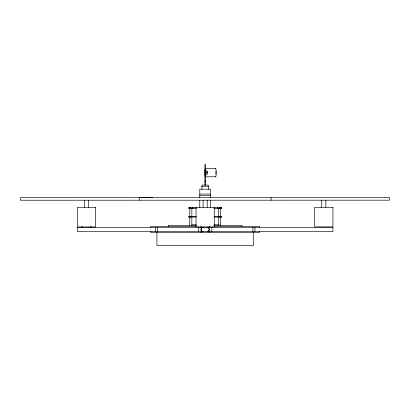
<?xml version="1.0" encoding="UTF-8"?>
<svg xmlns="http://www.w3.org/2000/svg" width="410" height="410" viewBox="0 0 410 410"><rect width="100%" height="100%" fill="white"/><g stroke="black" fill="none" stroke-linecap="round" stroke-linejoin="round"><path stroke-width="0.61" d="M205.338 168.582L215.737 168.582M205.41 171.062L207.475 171.062L207.475 174.163L205.41 174.163M205.928 172.61L207.475 172.61M205.907 171.098A4.136 0.538 -90 0 0 205.266 168.684A4.136 0.538 -90 0 0 204.872 173.225A4.136 0.538 90 0 0 205.338 176.787L215.737 176.787M204.892 181.056L205.41 181.056M201.94 186.642L208.362 186.642M199.772 194.053L210.525 194.053M199.772 195.683L210.525 195.683M139.098 197.548L389.5 197.548L389.5 200.183L20.5 200.239L20.5 197.61L152.499 197.61M196.446 207.737L188.846 207.737L188.846 208.254L196.446 208.254M214.117 207.737L221.456 207.737L221.456 208.254L213.969 208.254M196.416 216.531L188.846 216.531L188.846 217.049L195.903 217.049M214.174 216.531L221.456 216.531L221.456 217.049L214.399 217.049M191.906 224.808L196.334 224.808M213.969 224.808L219.007 224.808M196.334 225.326L168.315 225.326L168.315 226.361M213.969 225.326L241.987 225.326L241.987 226.361M195.985 226.361L150.762 226.361L150.762 227.391M214.312 226.361L259.535 226.361L259.535 227.391M81.513 226.873L82.369 226.873M90.543 226.873L91.579 226.873M325.868 200.183L325.868 207.327M321.737 200.183L321.737 207.327M271.071 197.548L271.071 200.183M259.535 231.532L259.535 232.567L150.762 232.567L150.762 231.532M254.969 227.391L254.969 231.532M253.38 232.567L253.38 245.6L156.922 245.6L156.922 232.567M252.903 227.391L252.903 231.532M221.39 207.737L221.39 208.254M221.39 216.531L221.39 217.049M221.195 207.737L221.195 208.254M221.195 216.531L221.195 217.049M220.882 207.737L220.882 208.254M220.882 216.531L220.882 217.049M220.544 208.254L220.544 216.531M220.539 217.049L220.544 225.326M220.477 207.737L220.477 208.254M220.477 216.531L220.477 217.049M220.006 207.737L220.006 208.254M220.006 216.531L220.006 217.049M219.499 207.737L219.499 208.254M219.499 216.531L219.499 217.049M218.458 208.254L218.458 216.531M218.458 217.049L218.458 225.326M217.761 207.737L217.761 208.254M217.356 207.737L217.356 208.254M211.785 227.391L211.785 231.532M210.525 197.584L210.525 189.23L199.772 189.23L199.772 197.584M210.525 200.121L210.525 207.737M209.29 226.361L209.29 227.391M209.29 231.532L209.29 232.567M208.362 189.23L208.362 185.089L201.94 185.089L201.94 189.23M207.214 200.183L207.214 207.327M205.928 171.062L205.928 174.163M205.41 185.089L205.41 164.4L204.892 164.4L204.892 185.089M203.088 200.183L203.088 207.327M201.013 226.361L201.013 227.391M201.013 231.532L201.013 232.567M199.772 200.121L199.772 207.737M198.517 227.391L198.517 231.532M193.023 207.737L193.023 208.254M192.792 207.737L192.792 208.254M191.844 208.254L191.844 216.531M191.844 217.049L191.844 225.326M190.799 207.737L190.799 208.254M190.799 216.531L190.799 217.049M190.296 207.737L190.296 208.254M190.296 216.531L190.296 217.049M189.825 207.737L189.825 208.254M189.825 216.531L189.825 217.049M189.758 208.254L189.758 216.531M189.758 217.049L189.758 225.326M189.42 207.737L189.42 208.254M189.42 216.531L189.42 217.049M189.107 207.737L189.107 208.254M189.107 216.531L189.107 217.049M188.913 207.737L188.913 208.254M188.913 216.531L188.913 217.049M157.399 227.391L157.399 231.532M155.328 227.391L155.328 231.532M139.226 197.548L139.226 200.183M88.565 200.239L88.565 207.383M84.434 200.239L84.434 207.383M205.907 174.265A4.136 0.538 90 0 1 205.338 176.787M215.46 168.858A4.136 0.538 -90 0 1 216.208 172.682A4.136 0.538 -90 0 1 215.46 176.505M215.88 171.421A2.071 0.272 -90 0 1 215.88 173.942M201.084 228.929C200.721 230.184 201.771 231.558 203.083 231.532A2.071 2.071 0 0 1 201.013 229.462A2.071 2.071 0 0 1 203.083 227.391L201.617 228.001L201.084 228.929M209.29 229.462L208.68 230.927L207.219 231.532A2.071 2.071 0 0 0 209.29 229.462L208.68 228.001L207.219 227.391A2.071 2.071 0 0 1 209.29 229.462M214.271 207.327L196.031 207.327L196.031 226.873L214.271 226.873L214.271 207.327M332.925 207.327L314.68 207.327L314.68 226.873L332.925 226.873L332.925 207.327M95.622 207.383L77.377 207.383L77.377 226.935L95.622 226.935L95.622 207.383M332.92 227.391L77.377 227.391L77.377 231.532L332.92 231.532L332.92 227.391"/></g></svg>
